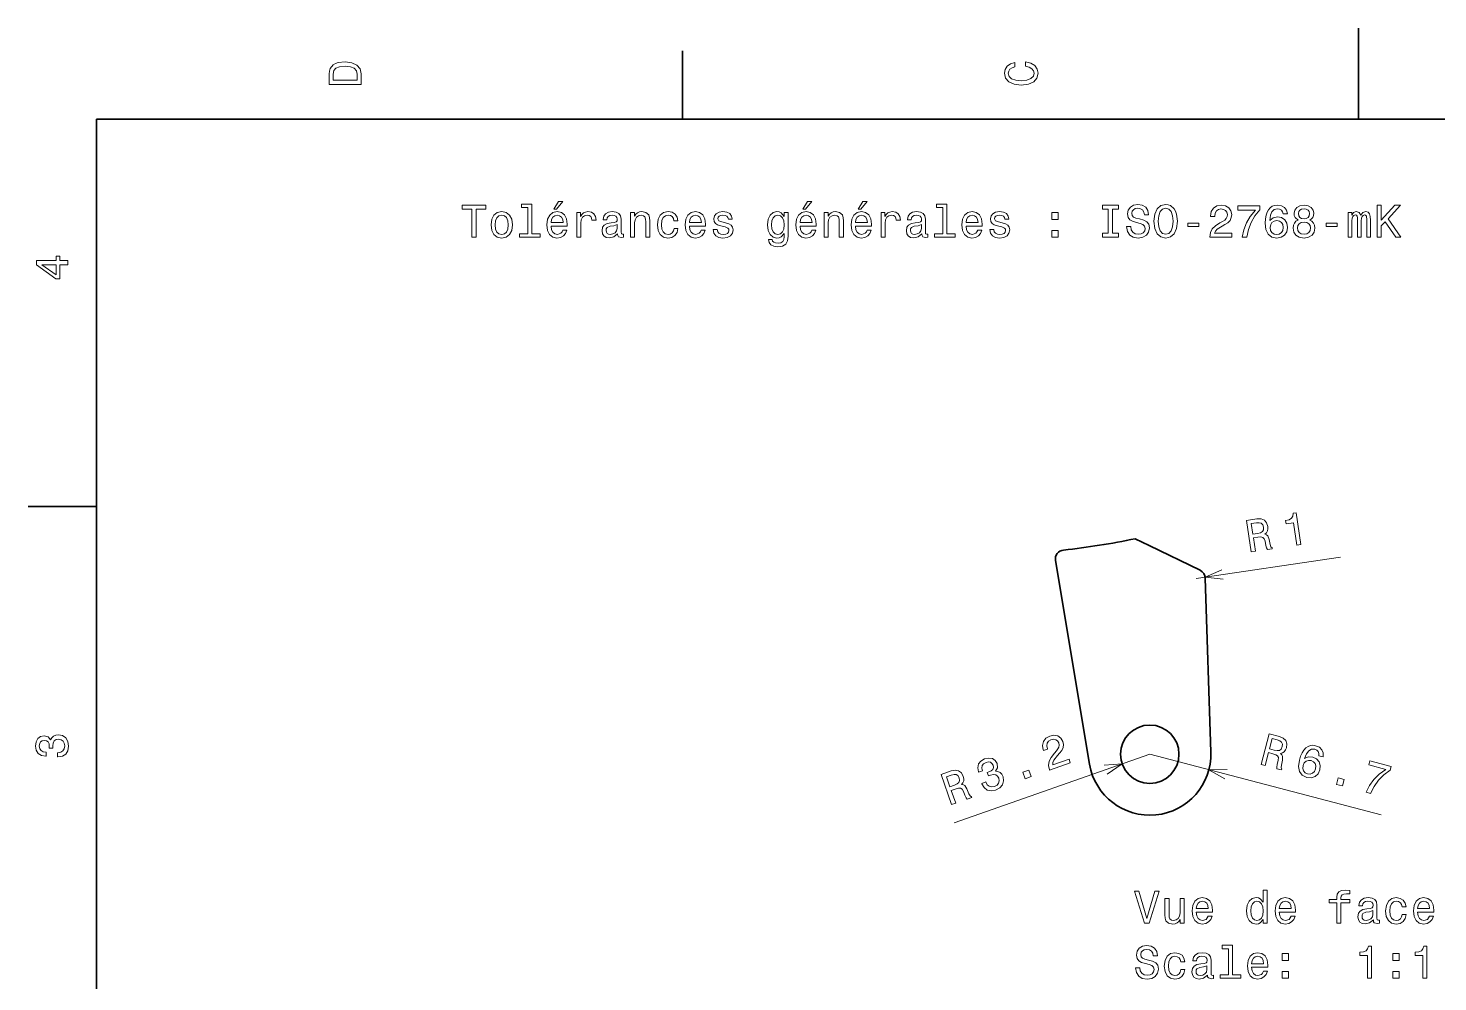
# Model space of a CAD drawing. Extents: x 0 to 297, y 0 to 210.
# Drawn here: x 2.5 to 157.2, y 105.3 to 210 of the extents above; entities that cross this region are included whole.
import ezdxf

# ---------------------------------------------------------------- set-up
doc = ezdxf.new("R2010")
doc.units = 0

msp = doc.modelspace()

# ---------------------------------------------------------------- linework, layer by layer
at = {"color": 7, "lineweight": 35, "ltscale": 0.25}
msp.add_line((148.5, 200), (148.5, 210), dxfattribs=at)
at = {"color": 7, "lineweight": 35, "ltscale": 0.1875}
for p, q in [((74.300003, 200), (74.300003, 207.5)), ((10, 157.5), (2.5, 157.5))]:
    msp.add_line(p, q, dxfattribs=at)
at = {"color": 7, "lineweight": 35}
for p, q in [((287, 200), (10, 200)), ((10, 200), (10, 10)), ((118.984001, 129.180084), (115.241707, 151.539291))]:
    msp.add_line(p, q, dxfattribs=at)
at = {"color": 7, "lineweight": 35, "ltscale": 0.042839}
msp.add_line((125.527832, 153.192108), (123.98642, 153.940643), dxfattribs=at)
at = {"color": 7, "lineweight": 35, "ltscale": 0.155335}
msp.add_line((131.117142, 150.478043), (125.527832, 153.192108), dxfattribs=at)
at = {"color": 7, "lineweight": 13, "ltscale": 0.4}
msp.add_line((130.680344, 149.578476), (146.50679, 151.928741), dxfattribs=at)
at = {"color": 7, "lineweight": 35, "ltscale": 0.478015}
msp.add_line((131.67984, 149.610321), (132.288696, 130.499435), dxfattribs=at)
at = {"color": 7, "lineweight": 13}
for q in [(104.137619, 122.736282), (150.974487, 123.61631)]:
    msp.add_line((125.592087, 130.286087), q, dxfattribs=at)
for points in [[(35.533215, 204.994965), (35.533215, 203.829971), (39.033215, 203.829971), (39.033215, 204.994965), (38.922264, 205.544678), (38.584366, 205.953171), (38.034657, 206.205338), (37.283215, 206.296112), (36.516644, 206.215424), (36.21405, 206.114563), (35.971977, 205.973343), (35.644165, 205.56485), (35.563473, 205.297562)], [(35.951801, 204.959656), (36.027451, 205.342941), (36.259438, 205.605194), (36.672985, 205.761536), (37.283215, 205.811966), (37.873272, 205.756485), (38.286816, 205.600143), (38.533936, 205.332855), (38.614628, 204.959656), (38.614628, 204.298996), (35.951801, 204.298996)], [(111.93206, 205.817017), (112.35569, 205.716141), (112.658287, 205.549713), (112.844887, 205.317734), (112.905403, 205.045395), (112.814629, 204.71759), (112.54229, 204.460388), (112.098488, 204.28891), (111.483215, 204.233429), (110.872986, 204.28891), (110.424141, 204.455338), (110.151802, 204.71254), (110.055984, 205.045395), (110.106415, 205.287476), (110.247627, 205.494247), (110.474571, 205.655624), (110.787247, 205.766571), (110.787247, 206.245682), (110.308144, 206.094391), (109.94503, 205.832138), (109.718086, 205.474075), (109.637398, 205.045395), (109.763474, 204.510818), (110.116501, 204.10231), (110.696472, 203.840057), (111.483215, 203.749283), (112.269958, 203.840057), (112.84993, 204.10231), (113.208, 204.510818), (113.329041, 205.045395), (113.233215, 205.51442), (112.965927, 205.892654), (112.527161, 206.159943), (111.93206, 206.301163)], [(51.201794, 187.052185), (51.665771, 187.052185), (51.665771, 190.128555), (52.72485, 190.128555), (52.72485, 190.552185), (50.137672, 190.552185), (50.137672, 190.128555), (51.201794, 190.128555)], [(57.344444, 190.300018), (57.344444, 187.425385), (56.431622, 187.425385), (56.431622, 187.052185), (58.69603, 187.052185), (58.69603, 187.425385), (57.78825, 187.425385), (57.78825, 190.673218), (56.648479, 190.673218), (56.648479, 190.300018)], [(60.193871, 190.128555), (60.491421, 190.128555), (61.192429, 190.985901), (60.698193, 190.985901)], [(87.518074, 190.128555), (87.815628, 190.128555), (88.516632, 190.985901), (88.0224, 190.985901)], [(93.590118, 190.128555), (93.887665, 190.128555), (94.588676, 190.985901), (94.094437, 190.985901)], [(102.884781, 190.300018), (102.884781, 187.425385), (101.971962, 187.425385), (101.971962, 187.052185), (104.236374, 187.052185), (104.236374, 187.425385), (103.32859, 187.425385), (103.32859, 190.673218), (102.18882, 190.673218), (102.18882, 190.300018)], [(121.030319, 187.475815), (120.384781, 187.475815), (120.384781, 187.052185), (122.139824, 187.052185), (122.139824, 187.475815), (121.494293, 187.475815), (121.494293, 190.128555), (122.139824, 190.128555), (122.139824, 190.552185), (120.384781, 190.552185), (120.384781, 190.128555), (121.030319, 190.128555)], [(123.501503, 188.207077), (123.042564, 188.207077), (123.143433, 187.672501), (123.395592, 187.279129), (123.78392, 187.042099), (124.308418, 186.95636), (124.827873, 187.037048), (125.216202, 187.258957), (125.463318, 187.606934), (125.554092, 188.065872), (125.478447, 188.479416), (125.266632, 188.746704), (124.923691, 188.923218), (124.46476, 189.054352), (124.071388, 189.150162), (123.814178, 189.261124), (123.667931, 189.422501), (123.622536, 189.674667), (123.667931, 189.901611), (123.799049, 190.073074), (124.000778, 190.189072), (124.27816, 190.229416), (124.560577, 190.178986), (124.782478, 190.042816), (124.928734, 189.815872), (124.999336, 189.50824), (125.458275, 189.50824), (125.458275, 189.518326), (125.377579, 189.992386), (125.140549, 190.345413), (124.767349, 190.567322), (124.263031, 190.64296), (123.809135, 190.567322), (123.456108, 190.355499), (123.229164, 190.027695), (123.148476, 189.604065), (123.214035, 189.225815), (123.405678, 188.968613), (123.708275, 188.797134), (124.121819, 188.666016), (124.530319, 188.550018), (124.837959, 188.439072), (125.024559, 188.277695), (125.090118, 188.015442), (125.029602, 187.748154), (124.87326, 187.546417), (124.63623, 187.420334), (124.32859, 187.37999), (123.985649, 187.435471), (123.723404, 187.596848), (123.556976, 187.8591)], [(126.038246, 188.802185), (126.129028, 188.015442), (126.391273, 187.435471), (126.799774, 187.077408), (127.334358, 186.95636), (127.863899, 187.077408), (128.277435, 187.435471), (128.534637, 188.015442), (128.630463, 188.802185), (128.534637, 189.583893), (128.423691, 189.901611), (128.277435, 190.163849), (127.863899, 190.521927), (127.611732, 190.612701), (127.334358, 190.64801), (126.794731, 190.521927), (126.38623, 190.1689), (126.129028, 189.588928)], [(132.175858, 187.052185), (134.581482, 187.052185), (134.581482, 187.485901), (132.680176, 187.485901), (132.786102, 187.722931), (132.967651, 187.919617), (133.527435, 188.277695), (133.824997, 188.428986), (134.157852, 188.645844), (134.394882, 188.89801), (134.531052, 189.195557), (134.581482, 189.533447), (134.495743, 189.957077), (134.258713, 190.289932), (133.895599, 190.501755), (133.426575, 190.577408), (132.942429, 190.491669), (132.57428, 190.254639), (132.33725, 189.876389), (132.256561, 189.377106), (132.256561, 189.306503), (132.715485, 189.306503), (132.715485, 189.346848), (132.760864, 189.689789), (132.897034, 189.941956), (133.113892, 190.103333), (133.401367, 190.158813), (133.693878, 190.108383), (133.910736, 189.9823), (134.051941, 189.785614), (134.102371, 189.538498), (134.067078, 189.306503), (133.971252, 189.109818), (133.809875, 188.938354), (133.587967, 188.787048), (133.290405, 188.625671), (132.796173, 188.312988), (132.448196, 187.980133), (132.241425, 187.576675), (132.175858, 187.067322)], [(135.741425, 187.052185), (136.250793, 187.052185), (136.417221, 187.884323), (136.709717, 188.66098), (137.12326, 189.382156), (137.662903, 190.057953), (137.662903, 190.476532), (135.262329, 190.476532), (135.262329, 190.017609), (137.178741, 190.017609), (136.623993, 189.336761), (136.205414, 188.625671), (135.912903, 187.869186)], [(140.688843, 189.6091), (140.593018, 190.017609), (140.371109, 190.32019), (140.028168, 190.511841), (139.584366, 190.577408), (139.286819, 190.542099), (139.029602, 190.446274), (138.802673, 190.289932), (138.611023, 190.068039), (138.459732, 189.790665), (138.348785, 189.452759), (138.278168, 189.054352), (138.257996, 188.605499), (138.338684, 187.889359), (138.585815, 187.369904), (138.984222, 187.057236), (139.5289, 186.951324), (140.018097, 187.042099), (140.391296, 187.279129), (140.633362, 187.652328), (140.719086, 188.126389), (140.633362, 188.605499), (140.401367, 188.973648), (140.043304, 189.205643), (139.599487, 189.286331), (139.120392, 189.185471), (138.762329, 188.89801), (138.837982, 189.452759), (138.999359, 189.851181), (139.246475, 190.088211), (139.589417, 190.1689), (139.841583, 190.128555), (140.033218, 190.022644), (140.159302, 189.84613), (140.224854, 189.6091)], [(141.88913, 188.938354), (141.631927, 188.797134), (141.455414, 188.600449), (141.344452, 188.353333), (141.309158, 188.055786), (141.389847, 187.606934), (141.621826, 187.258957), (142.000076, 187.037048), (142.514496, 186.951324), (143.023849, 187.037048), (143.4021, 187.258957), (143.634094, 187.606934), (143.719818, 188.055786), (143.679474, 188.353333), (143.573563, 188.600449), (143.391998, 188.797134), (143.139847, 188.938354), (143.341583, 189.059387), (143.482788, 189.225815), (143.568512, 189.427551), (143.598785, 189.674667), (143.518097, 190.03273), (143.306274, 190.32019), (142.963333, 190.50679), (142.514496, 190.577408), (142.060593, 190.50679), (141.717651, 190.32019), (141.500793, 190.03273), (141.42514, 189.674667), (141.450363, 189.427551), (141.536102, 189.225815)], [(150.528183, 187.052185), (150.992157, 187.052185), (150.992157, 188.297867), (151.405701, 188.741669), (152.58078, 187.052185), (153.14563, 187.052185), (151.733521, 189.079559), (153.10527, 190.552185), (152.48999, 190.552185), (150.992157, 188.933304), (150.992157, 190.552185), (150.528183, 190.552185)], [(53.294735, 188.403763), (53.375427, 187.788498), (53.607414, 187.33461), (53.975571, 187.052185), (54.469807, 186.95636), (54.959, 187.052185), (55.327156, 187.329559), (55.559143, 187.783447), (55.644878, 188.403763), (55.559143, 189.019043), (55.327156, 189.477982), (54.959, 189.755356), (54.469807, 189.856216), (53.975571, 189.755356), (53.607414, 189.472931), (53.375427, 189.019043)], [(53.748623, 188.408813), (53.794014, 188.862701), (53.935223, 189.190521), (54.16217, 189.392242), (54.469807, 189.462845), (54.7724, 189.392242), (54.999344, 189.195557), (55.140556, 188.862701), (55.190987, 188.408813), (55.140556, 187.949875), (54.999344, 187.61702), (54.7724, 187.415298), (54.469807, 187.349731), (54.16217, 187.415298), (53.935223, 187.61702), (53.794014, 187.949875)], [(59.88623, 188.277695), (61.661449, 188.277695), (61.666492, 188.484467), (61.5858, 189.064438), (61.363899, 189.498154), (61.010872, 189.760391), (60.541851, 189.856216), (60.08292, 189.755356), (59.729893, 189.472931), (59.502949, 189.014008), (59.422256, 188.408813), (59.497906, 187.788498), (59.72485, 187.33461), (60.07283, 187.052185), (60.526722, 186.95636), (60.920094, 187.021927), (61.242859, 187.19339), (61.479893, 187.465729), (61.616058, 187.828842), (61.177299, 187.828842), (61.086521, 187.627106), (60.955399, 187.475815), (60.582199, 187.354782), (60.294735, 187.410248), (60.077873, 187.586761), (59.936665, 187.874237), (59.88623, 188.262558)], [(59.88623, 188.650894), (59.941708, 188.998871), (60.077873, 189.256073), (60.284649, 189.412415), (60.556984, 189.467896), (60.824272, 189.412415), (61.031044, 189.256073), (61.157127, 188.998871), (61.202515, 188.650894)], [(62.700356, 187.052185), (63.144157, 187.052185), (63.144157, 188.600449), (63.189545, 188.973648), (63.325714, 189.240952), (63.547615, 189.402328), (63.845165, 189.457809), (64.06707, 189.422501), (64.233498, 189.32164), (64.334358, 189.150162), (64.369659, 188.918182), (64.818512, 188.918182), (64.757988, 189.326675), (64.591568, 189.619186), (64.314186, 189.7957), (63.935944, 189.856216), (63.678741, 189.815872), (63.456837, 189.715012), (63.260151, 189.543533), (63.103813, 189.311554), (63.103813, 189.760391), (62.700356, 189.760391)], [(67.178741, 187.405212), (67.178741, 187.390076), (67.203957, 187.218613), (67.279602, 187.09758), (67.597328, 187.001755), (67.844444, 187.042099), (67.844444, 187.38504), (67.738541, 187.369904), (67.597328, 187.435471), (67.572113, 187.637207), (67.572113, 189.039215), (67.511597, 189.397293), (67.335083, 189.649445), (67.027443, 189.800751), (66.593727, 189.856216), (66.170097, 189.7957), (65.857414, 189.624237), (65.660728, 189.356934), (65.595169, 189.003922), (65.595169, 188.973648), (65.993584, 188.973648), (66.028885, 189.185471), (66.139832, 189.336761), (66.321396, 189.427551), (66.578598, 189.462845), (66.825714, 189.437637), (67.002228, 189.361984), (67.108139, 189.230865), (67.14344, 189.049301), (67.12326, 188.837494), (67.042572, 188.731583), (66.840843, 188.681152), (66.462601, 188.640808), (66.028885, 188.550018), (65.721245, 188.388641), (65.539688, 188.136475), (65.484215, 187.763275), (65.534645, 187.43042), (65.690987, 187.183304), (65.943146, 187.026962), (66.29113, 186.971497), (66.760155, 187.077408)], [(68.605972, 187.052185), (69.049774, 187.052185), (69.049774, 188.615585), (69.095169, 188.973648), (69.241425, 189.235901), (69.468369, 189.397293), (69.770958, 189.457809), (70.013031, 189.407379), (70.16433, 189.27121), (70.239975, 189.044266), (70.265198, 188.741669), (70.265198, 187.052185), (70.709, 187.052185), (70.709, 188.832443), (70.688828, 189.190521), (70.598053, 189.488068), (70.300499, 189.760391), (69.836517, 189.856216), (69.579315, 189.820923), (69.362457, 189.725098), (69.175858, 189.563705), (69.029602, 189.346848), (69.029602, 189.760391), (68.605972, 189.760391)], [(73.366783, 188.862701), (73.805542, 188.862701), (73.714767, 189.266159), (73.49791, 189.583893), (73.160011, 189.780579), (72.721252, 189.856216), (72.237099, 189.755356), (71.868942, 189.472931), (71.636955, 189.014008), (71.556259, 188.398727), (71.631912, 187.788498), (71.858856, 187.33461), (72.216927, 187.052185), (72.706116, 186.95636), (73.139839, 187.032013), (73.477737, 187.24382), (73.709717, 187.576675), (73.810585, 188.020477), (73.386955, 188.020477), (73.31131, 187.738068), (73.170097, 187.526245), (72.968369, 187.395126), (72.721252, 187.354782), (72.413612, 187.420334), (72.191711, 187.62207), (72.055542, 187.949875), (72.010155, 188.413849), (72.055542, 188.867752), (72.196754, 189.195557), (72.423698, 189.397293), (72.721252, 189.467896), (72.983498, 189.422501), (73.180183, 189.306503), (73.31131, 189.114868)], [(75.066345, 188.277695), (76.841568, 188.277695), (76.846603, 188.484467), (76.765915, 189.064438), (76.544014, 189.498154), (76.190987, 189.760391), (75.72197, 189.856216), (75.263031, 189.755356), (74.910011, 189.472931), (74.68306, 189.014008), (74.602371, 188.408813), (74.678024, 187.788498), (74.904968, 187.33461), (75.252945, 187.052185), (75.706841, 186.95636), (76.100212, 187.021927), (76.422974, 187.19339), (76.660011, 187.465729), (76.796173, 187.828842), (76.357414, 187.828842), (76.266632, 187.627106), (76.135513, 187.475815), (75.762314, 187.354782), (75.474854, 187.410248), (75.257996, 187.586761), (75.116783, 187.874237), (75.066345, 188.262558)], [(75.066345, 188.650894), (75.121826, 188.998871), (75.257996, 189.256073), (75.464767, 189.412415), (75.737099, 189.467896), (76.004387, 189.412415), (76.211159, 189.256073), (76.337242, 188.998871), (76.382629, 188.650894)], [(79.040413, 188.630722), (78.61174, 188.731583), (78.294014, 188.84758), (78.18811, 189.08461), (78.218369, 189.251038), (78.324272, 189.37207), (78.495743, 189.447723), (78.742859, 189.477982), (78.979889, 189.447723), (79.166489, 189.356934), (79.287529, 189.220779), (79.337959, 189.039215), (79.771683, 189.039215), (79.771683, 189.049301), (79.69603, 189.377106), (79.489258, 189.634323), (79.166489, 189.7957), (78.742859, 189.856216), (78.314186, 189.7957), (78.001511, 189.629272), (77.804825, 189.382156), (77.744301, 189.069473), (77.789688, 188.766876), (77.930901, 188.555069), (78.162888, 188.403763), (78.500786, 188.297867), (78.995026, 188.176819), (79.297615, 188.050751), (79.378311, 187.949875), (79.408569, 187.798584), (79.363174, 187.611984), (79.242142, 187.470779), (79.045456, 187.37999), (78.783203, 187.349731), (78.505829, 187.37999), (78.3041, 187.485901), (78.167931, 187.657379), (78.112457, 187.894409), (77.683784, 187.894409), (77.754387, 187.490952), (77.961159, 187.198441), (78.288971, 187.021927), (78.742859, 186.95636), (79.216927, 187.021927), (79.564911, 187.198441), (79.776718, 187.480865), (79.852371, 187.849014), (79.796898, 188.166733), (79.640556, 188.383591), (79.383347, 188.524811)], [(85.894157, 187.173218), (85.894157, 189.760391), (85.47052, 189.760391), (85.47052, 189.32164), (85.122543, 189.720047), (84.910721, 189.820923), (84.673691, 189.856216), (84.245026, 189.755356), (83.91217, 189.472931), (83.695313, 189.019043), (83.619659, 188.408813), (83.695313, 187.793533), (83.91217, 187.339645), (84.245026, 187.052185), (84.673691, 186.95636), (84.915771, 186.991669), (85.1175, 187.082443), (85.47052, 187.465729), (85.47052, 187.082443), (85.430176, 186.779846), (85.319229, 186.562988), (85.107407, 186.436905), (84.789688, 186.391525), (84.512314, 186.421783), (84.315628, 186.497437), (84.199631, 186.628555), (84.16433, 186.805069), (83.735657, 186.805069), (83.735657, 186.784897), (83.801216, 186.462128), (84.002945, 186.220047), (84.325714, 186.063705), (84.764473, 186.00824), (85.288971, 186.083893), (85.636948, 186.2957), (85.833633, 186.663864)], [(84.078598, 188.408813), (84.123978, 188.857666), (84.260147, 189.190521), (84.47197, 189.387207), (84.754387, 189.457809), (85.051941, 189.387207), (85.273834, 189.190521), (85.410004, 188.857666), (85.460434, 188.408813), (85.410004, 187.949875), (85.273834, 187.62207), (85.051941, 187.420334), (84.754387, 187.354782), (84.47197, 187.420334), (84.260147, 187.62207), (84.123978, 187.954926)], [(87.210434, 188.277695), (88.985657, 188.277695), (88.990692, 188.484467), (88.910004, 189.064438), (88.688103, 189.498154), (88.335075, 189.760391), (87.866058, 189.856216), (87.40712, 189.755356), (87.054092, 189.472931), (86.827148, 189.014008), (86.74646, 188.408813), (86.822113, 187.788498), (87.049057, 187.33461), (87.397034, 187.052185), (87.850922, 186.95636), (88.244301, 187.021927), (88.567062, 187.19339), (88.804092, 187.465729), (88.940262, 187.828842), (88.501503, 187.828842), (88.410721, 187.627106), (88.279602, 187.475815), (87.906403, 187.354782), (87.618942, 187.410248), (87.402084, 187.586761), (87.260864, 187.874237), (87.210434, 188.262558)], [(87.210434, 188.650894), (87.265915, 188.998871), (87.402084, 189.256073), (87.608856, 189.412415), (87.881187, 189.467896), (88.148483, 189.412415), (88.355255, 189.256073), (88.481331, 188.998871), (88.526718, 188.650894)], [(89.858131, 187.052185), (90.301933, 187.052185), (90.301933, 188.615585), (90.347321, 188.973648), (90.493576, 189.235901), (90.72052, 189.397293), (91.023117, 189.457809), (91.26519, 189.407379), (91.416489, 189.27121), (91.492142, 189.044266), (91.517349, 188.741669), (91.517349, 187.052185), (91.961159, 187.052185), (91.961159, 188.832443), (91.940979, 189.190521), (91.850204, 189.488068), (91.552658, 189.760391), (91.088684, 189.856216), (90.831474, 189.820923), (90.614616, 189.725098), (90.428017, 189.563705), (90.281761, 189.346848), (90.281761, 189.760391), (89.858131, 189.760391)], [(93.282486, 188.277695), (95.057693, 188.277695), (95.062744, 188.484467), (94.982048, 189.064438), (94.760147, 189.498154), (94.40712, 189.760391), (93.938103, 189.856216), (93.479172, 189.755356), (93.126144, 189.472931), (92.8992, 189.014008), (92.818504, 188.408813), (92.89415, 187.788498), (93.121094, 187.33461), (93.469086, 187.052185), (93.922974, 186.95636), (94.316345, 187.021927), (94.639114, 187.19339), (94.876144, 187.465729), (95.012314, 187.828842), (94.573547, 187.828842), (94.482773, 187.627106), (94.351646, 187.475815), (93.978447, 187.354782), (93.690979, 187.410248), (93.474121, 187.586761), (93.332916, 187.874237), (93.282486, 188.262558)], [(93.282486, 188.650894), (93.337952, 188.998871), (93.474121, 189.256073), (93.680893, 189.412415), (93.953232, 189.467896), (94.22052, 189.412415), (94.427292, 189.256073), (94.553375, 188.998871), (94.598763, 188.650894)], [(96.096603, 187.052185), (96.540405, 187.052185), (96.540405, 188.600449), (96.5858, 188.973648), (96.721962, 189.240952), (96.943863, 189.402328), (97.241409, 189.457809), (97.463318, 189.422501), (97.629745, 189.32164), (97.730606, 189.150162), (97.765915, 188.918182), (98.214752, 188.918182), (98.154236, 189.326675), (97.987808, 189.619186), (97.710434, 189.7957), (97.332191, 189.856216), (97.074989, 189.815872), (96.853088, 189.715012), (96.656403, 189.543533), (96.500061, 189.311554), (96.500061, 189.760391), (96.096603, 189.760391)], [(100.574982, 187.405212), (100.574982, 187.390076), (100.600204, 187.218613), (100.67585, 187.09758), (100.993576, 187.001755), (101.240692, 187.042099), (101.240692, 187.38504), (101.134781, 187.369904), (100.993576, 187.435471), (100.968353, 187.637207), (100.968353, 189.039215), (100.907837, 189.397293), (100.731323, 189.649445), (100.423691, 189.800751), (99.989975, 189.856216), (99.566345, 189.7957), (99.253662, 189.624237), (99.056976, 189.356934), (98.991409, 189.003922), (98.991409, 188.973648), (99.389832, 188.973648), (99.425133, 189.185471), (99.536087, 189.336761), (99.717636, 189.427551), (99.974838, 189.462845), (100.221962, 189.437637), (100.398476, 189.361984), (100.504379, 189.230865), (100.539688, 189.049301), (100.519516, 188.837494), (100.43882, 188.731583), (100.237091, 188.681152), (99.858849, 188.640808), (99.425133, 188.550018), (99.117493, 188.388641), (98.935944, 188.136475), (98.880463, 187.763275), (98.930893, 187.43042), (99.087234, 187.183304), (99.339401, 187.026962), (99.687378, 186.971497), (100.156403, 187.077408)], [(105.426575, 188.277695), (107.201782, 188.277695), (107.206833, 188.484467), (107.126137, 189.064438), (106.904236, 189.498154), (106.551208, 189.760391), (106.082191, 189.856216), (105.62326, 189.755356), (105.270233, 189.472931), (105.043289, 189.014008), (104.962593, 188.408813), (105.038239, 187.788498), (105.265182, 187.33461), (105.613174, 187.052185), (106.067062, 186.95636), (106.460434, 187.021927), (106.783203, 187.19339), (107.020233, 187.465729), (107.156403, 187.828842), (106.717636, 187.828842), (106.626862, 187.627106), (106.495735, 187.475815), (106.122536, 187.354782), (105.835068, 187.410248), (105.61821, 187.586761), (105.477005, 187.874237), (105.426575, 188.262558)], [(105.426575, 188.650894), (105.48204, 188.998871), (105.61821, 189.256073), (105.824982, 189.412415), (106.097321, 189.467896), (106.364609, 189.412415), (106.571381, 189.256073), (106.697464, 188.998871), (106.742851, 188.650894)], [(109.400635, 188.630722), (108.971954, 188.731583), (108.654236, 188.84758), (108.548325, 189.08461), (108.578583, 189.251038), (108.684494, 189.37207), (108.855965, 189.447723), (109.103081, 189.477982), (109.340118, 189.447723), (109.526718, 189.356934), (109.647751, 189.220779), (109.698181, 189.039215), (110.131897, 189.039215), (110.131897, 189.049301), (110.056252, 189.377106), (109.84948, 189.634323), (109.526718, 189.7957), (109.103081, 189.856216), (108.674408, 189.7957), (108.361725, 189.629272), (108.165039, 189.382156), (108.104523, 189.069473), (108.149918, 188.766876), (108.291122, 188.555069), (108.523109, 188.403763), (108.861008, 188.297867), (109.35524, 188.176819), (109.657837, 188.050751), (109.738525, 187.949875), (109.768784, 187.798584), (109.723404, 187.611984), (109.602364, 187.470779), (109.405678, 187.37999), (109.143433, 187.349731), (108.866051, 187.37999), (108.664322, 187.485901), (108.528152, 187.657379), (108.472679, 187.894409), (108.044006, 187.894409), (108.114609, 187.490952), (108.321381, 187.198441), (108.649193, 187.021927), (109.103081, 186.95636), (109.577148, 187.021927), (109.925125, 187.198441), (110.136948, 187.480865), (110.212593, 187.849014), (110.15712, 188.166733), (110.000778, 188.383591), (109.743576, 188.524811)], [(114.842278, 189.008957), (115.538239, 189.008957), (115.538239, 189.760391), (114.842278, 189.760391)], [(126.5224, 188.802185), (126.577873, 189.412415), (126.744301, 189.861267), (127.001503, 190.133591), (127.334358, 190.229416), (127.662163, 190.133591), (127.919373, 189.856216), (128.0858, 189.407379), (128.146317, 188.802185), (128.0858, 188.191956), (127.919373, 187.743103), (127.662163, 187.470779), (127.334358, 187.37999), (127.001503, 187.470779), (126.744301, 187.743103), (126.577873, 188.186905)], [(140.229904, 188.121353), (140.174423, 187.803619), (140.033218, 187.561554), (139.806274, 187.400162), (139.523849, 187.349731), (139.226303, 187.400162), (138.999359, 187.556503), (138.853104, 187.798584), (138.807709, 188.116302), (138.858154, 188.428986), (138.999359, 188.666016), (139.231354, 188.817322), (139.544022, 188.872787), (139.81636, 188.817322), (140.033218, 188.671066), (140.174423, 188.434036)], [(141.904266, 189.634323), (141.944611, 189.856216), (142.065643, 190.027695), (142.257278, 190.133591), (142.514496, 190.17395), (142.766647, 190.133591), (142.958282, 190.027695), (143.07933, 189.856216), (143.124725, 189.634323), (143.07933, 189.407379), (142.958282, 189.230865), (142.766647, 189.114868), (142.514496, 189.079559), (142.257278, 189.119904), (142.065643, 189.230865), (141.944611, 189.407379)], [(147.366089, 187.052185), (147.774582, 187.052185), (147.774582, 188.862701), (147.799805, 189.13504), (147.875443, 189.331726), (147.99144, 189.447723), (148.142731, 189.493103), (148.263763, 189.452759), (148.344467, 189.351898), (148.384811, 189.18042), (148.399933, 188.953476), (148.399933, 187.052185), (148.783234, 187.052185), (148.783234, 188.862701), (148.808441, 189.12999), (148.884094, 189.326675), (149.005127, 189.447723), (149.156433, 189.493103), (149.277466, 189.452759), (149.358154, 189.351898), (149.408585, 188.953476), (149.408585, 187.052185), (149.817078, 187.052185), (149.817078, 188.923218), (149.79187, 189.311554), (149.711182, 189.6091), (149.549805, 189.790665), (149.287537, 189.856216), (148.979919, 189.755356), (148.742889, 189.462845), (148.556274, 189.750305), (148.243591, 189.856216), (147.956146, 189.755356), (147.75946, 189.472931), (147.75946, 189.760391), (147.366089, 189.760391)], [(67.128311, 188.000305), (67.067787, 187.738068), (66.906403, 187.536331), (66.66433, 187.405212), (66.366783, 187.359818), (66.17514, 187.38504), (66.038971, 187.465729), (65.953232, 187.606934), (65.928024, 187.803619), (65.948196, 187.980133), (66.028885, 188.106216), (66.351654, 188.247437), (66.760155, 188.307953), (67.128311, 188.428986)], [(100.524551, 188.000305), (100.464035, 187.738068), (100.302658, 187.536331), (100.060577, 187.405212), (99.763031, 187.359818), (99.571381, 187.38504), (99.435219, 187.465729), (99.349487, 187.606934), (99.324265, 187.803619), (99.344437, 187.980133), (99.425133, 188.106216), (99.747894, 188.247437), (100.156403, 188.307953), (100.524551, 188.428986)], [(114.842278, 187.052185), (115.538239, 187.052185), (115.538239, 187.803619), (114.842278, 187.803619)], [(129.760162, 188.207077), (130.980621, 188.207077), (130.980621, 188.605499), (129.760162, 188.605499)], [(141.793304, 188.065872), (141.838684, 188.33316), (141.984955, 188.534897), (142.211884, 188.666016), (142.514496, 188.711411), (142.812042, 188.666016), (143.038986, 188.534897), (143.185242, 188.33316), (143.235672, 188.065872), (143.185242, 187.778412), (143.038986, 187.561554), (142.812042, 187.420334), (142.514496, 187.374954), (142.211884, 187.420334), (141.984955, 187.561554), (141.838684, 187.778412)], [(144.940277, 188.207077), (146.160736, 188.207077), (146.160736, 188.605499), (144.940277, 188.605499)], [(6.833213, 184.02739), (6.833213, 184.481277), (5.965778, 184.481277), (5.965778, 184.98056), (5.56232, 184.98056), (5.56232, 184.481277), (3.408862, 184.481277), (3.408862, 184.022339), (5.521974, 182.489197), (5.965778, 182.489197), (5.965778, 184.02739)], [(5.56232, 182.912827), (3.993876, 184.02739), (5.56232, 184.02739)], [(141.725479, 153.240646), (142.179428, 153.30806), (141.661606, 156.795029), (141.322388, 156.744659), (141.277786, 156.427017), (141.128571, 156.195831), (140.871979, 156.035355), (140.498779, 155.939148), (140.551376, 155.584961), (141.359512, 155.704971)], [(136.710587, 152.495911), (137.174515, 152.564819), (136.957458, 154.026443), (137.431366, 154.096832), (137.782791, 154.133713), (138.01265, 154.096466), (138.15683, 153.949631), (138.250427, 153.66272), (138.342041, 153.217453), (138.41568, 152.927582), (138.501465, 152.761871), (139.025253, 152.839661), (139.011185, 152.934433), (138.875702, 153.057068), (138.797272, 153.310547), (138.679382, 153.864075), (138.533096, 154.265533), (138.399094, 154.378204), (138.205429, 154.446304), (138.386459, 154.600647), (138.500198, 154.79599), (138.557404, 155.028824), (138.548065, 155.297668), (138.416, 155.706329), (138.169785, 155.990967), (137.812393, 156.131638), (137.353806, 156.129822), (136.196457, 155.957947)], [(137.287064, 155.686539), (137.59581, 155.701797), (137.824387, 155.63887), (137.985016, 155.484268), (138.070648, 155.216568), (138.063736, 154.91983), (137.954971, 154.72522), (137.738831, 154.601349), (137.428268, 154.529739), (136.894485, 154.45047), (136.723358, 155.602814)], [(5.73379, 129.979111), (5.769093, 129.979111), (6.253242, 130.059799), (6.616354, 130.296829), (6.848343, 130.670029), (6.934078, 131.164276), (6.848343, 131.688766), (6.626441, 132.082138), (6.273415, 132.334305), (5.819525, 132.425079), (5.521974, 132.384735), (5.279899, 132.273788), (5.0933, 132.092224), (4.957133, 131.850143), (4.684798, 132.177963), (4.251081, 132.293961), (3.857709, 132.218307), (3.560158, 132.00145), (3.373559, 131.648422), (3.307997, 131.164276), (3.388689, 130.710388), (3.610591, 130.362396), (3.963617, 130.135452), (4.432637, 130.059799), (4.46794, 130.059799), (4.46794, 130.508652), (4.145173, 130.548996), (3.913184, 130.680115), (3.771974, 130.891937), (3.721542, 131.189484), (3.761888, 131.451736), (3.867795, 131.643372), (4.039265, 131.759369), (4.271254, 131.804764), (4.518372, 131.759369), (4.684798, 131.638336), (4.785663, 131.426514), (4.815922, 131.139053), (4.810879, 130.942368), (5.209294, 130.942368), (5.199208, 131.189484), (5.244596, 131.507217), (5.365634, 131.744247), (5.56232, 131.885452), (5.819525, 131.935883), (6.112032, 131.880417), (6.328891, 131.734161), (6.465058, 131.502167), (6.510447, 131.194534), (6.460014, 130.876801), (6.308718, 130.644821), (6.066643, 130.498566), (5.73379, 130.443085)], [(114.600433, 128.538361), (116.869652, 129.336899), (116.725685, 129.746017), (114.93219, 129.114883), (114.953415, 129.373642), (115.059387, 129.619431), (115.468582, 130.143021), (115.699043, 130.384521), (115.941032, 130.69957), (116.080925, 131.016113), (116.110596, 131.341995), (116.046005, 131.677475), (115.824509, 132.048615), (115.490433, 132.28392), (115.077599, 132.36319), (114.610062, 132.278854), (114.181824, 132.037277), (113.913223, 131.691467), (113.815186, 131.255997), (113.9048, 130.75824), (113.928238, 130.691635), (114.361153, 130.843979), (114.347763, 130.882034), (114.276741, 131.220596), (114.32148, 131.503662), (114.472473, 131.72789), (114.72522, 131.875641), (115.017883, 131.925156), (115.264297, 131.87822), (115.462791, 131.739548), (115.592392, 131.523193), (115.636101, 131.292633), (115.611, 131.075287), (115.515686, 130.85997), (115.35659, 130.6436), (115.129478, 130.392593), (114.767059, 129.933578), (114.549301, 129.504089), (114.488174, 129.054871), (114.595413, 128.552628)], [(137.796677, 129.146957), (138.250305, 129.027771), (138.625839, 130.456909), (139.089218, 130.335159), (139.426804, 130.230804), (139.623474, 130.106125), (139.698242, 129.914398), (139.671402, 129.6138), (139.580429, 129.168396), (139.534073, 128.872925), (139.547745, 128.686829), (140.059906, 128.552246), (140.084259, 128.644928), (140.007965, 128.810974), (140.035583, 129.074875), (140.144989, 129.630142), (140.168457, 130.056778), (140.0896, 130.213074), (139.938354, 130.351883), (140.165497, 130.422562), (140.346939, 130.557388), (140.491119, 130.748932), (140.588318, 130.999756), (140.627701, 131.427429), (140.513336, 131.78598), (140.240112, 132.055923), (139.817795, 132.234695), (138.686188, 132.532043)], [(139.582031, 131.853409), (139.871872, 131.745972), (140.057266, 131.598175), (140.144104, 131.392853), (140.117508, 131.113052), (139.994385, 130.842957), (139.817841, 130.706848), (139.570389, 130.678009), (139.256683, 130.734375), (138.734787, 130.871506), (139.030853, 131.998245)], [(144.608353, 130.000763), (144.619507, 130.420212), (144.481781, 130.769257), (144.198807, 131.041763), (143.78624, 131.217972), (143.489487, 131.259445), (143.21637, 131.232132), (142.957153, 131.138611), (142.715408, 130.972702), (142.498581, 130.742874), (142.305389, 130.444275), (142.135849, 130.076889), (142.002274, 129.647903), (141.898315, 128.934769), (142.00531, 128.369568), (142.311172, 127.965897), (142.811035, 127.725044), (143.307236, 127.688515), (143.728424, 127.822922), (144.057404, 128.122345), (144.260803, 128.559052), (144.299637, 129.04422), (144.168839, 129.459244), (143.881485, 129.774612), (143.472748, 129.965454), (142.983749, 129.989655), (142.564377, 129.802628), (142.778534, 130.319946), (143.035873, 130.664261), (143.335114, 130.830719), (143.687302, 130.821594), (143.920929, 130.718491), (144.079361, 130.567352), (144.156448, 130.364594), (144.159607, 130.118683)], [(103.844795, 124.753456), (104.287224, 124.909149), (103.796715, 126.303024), (104.248657, 126.462067), (104.586685, 126.56498), (104.819443, 126.572037), (104.988861, 126.455223), (105.135208, 126.191284), (105.309662, 125.7715), (105.436974, 125.50087), (105.552658, 125.354454), (106.05217, 125.530228), (106.020363, 125.620621), (105.864067, 125.715317), (105.73896, 125.949303), (105.518158, 126.470398), (105.29834, 126.836792), (105.145393, 126.921974), (104.942329, 126.952095), (105.090767, 127.137993), (105.165375, 127.351372), (105.177345, 127.590828), (105.117165, 127.853004), (104.909943, 128.229172), (104.614182, 128.461929), (104.236588, 128.532211), (103.786667, 128.44339), (102.682983, 128.055008)], [(107.149063, 127.081734), (107.160782, 127.048431), (107.397606, 126.618523), (107.74173, 126.354675), (108.170776, 126.259727), (108.665451, 126.342911), (109.131744, 126.597893), (109.429153, 126.93779), (109.549835, 127.3545), (109.484795, 127.81279), (109.347961, 128.080078), (109.162949, 128.271591), (108.929749, 128.387344), (108.656197, 128.43544), (108.875023, 128.801147), (108.840469, 129.248779), (108.638535, 129.594727), (108.335197, 129.803421), (107.940247, 129.862259), (107.461784, 129.763382), (107.060417, 129.536606), (106.805824, 129.211777), (106.708939, 128.803436), (106.793266, 128.335892), (106.804985, 128.302597), (107.228378, 128.451584), (107.159294, 128.76944), (107.205978, 129.031799), (107.35891, 129.235321), (107.622849, 129.381668), (107.883621, 129.430664), (108.099548, 129.394363), (108.265884, 129.271133), (108.385712, 129.067352), (108.424927, 128.819183), (108.365997, 128.622025), (108.199669, 128.456558), (107.938553, 128.332596), (107.751343, 128.272064), (107.883591, 127.89624), (108.11335, 127.987785), (108.428131, 128.05043), (108.691895, 128.014938), (108.890388, 127.876282), (109.023338, 127.650406), (109.068108, 127.356064), (109.002129, 127.102959), (108.828499, 126.897499), (108.553368, 126.752571), (108.236923, 126.694672), (107.967865, 126.760384), (107.74955, 126.940186), (107.586731, 127.235748)], [(111.908775, 127.591164), (112.565277, 127.822189), (112.315842, 128.531021), (111.65934, 128.300003)], [(143.786392, 128.678497), (143.651978, 128.3853), (143.453888, 128.187073), (143.193375, 128.088654), (142.90741, 128.111664), (142.632446, 128.236053), (142.452698, 128.444946), (142.372757, 128.716232), (142.409607, 129.035065), (142.537857, 129.324661), (142.734665, 129.518021), (142.997498, 129.605392), (143.313995, 129.579575), (143.563293, 129.456711), (143.73587, 129.260147), (143.812195, 128.99501)], [(149.336609, 126.114594), (149.829254, 125.985138), (150.201706, 126.747658), (150.681992, 127.424477), (151.265244, 128.016876), (151.958893, 128.53334), (152.065277, 128.938187), (149.743515, 129.548279), (149.626877, 129.104416), (151.480392, 128.617355), (150.770813, 128.099869), (150.185257, 127.518501), (149.710098, 126.861191)], [(103.805283, 127.995491), (104.105515, 128.069061), (104.341888, 128.050659), (104.528931, 127.929359), (104.663818, 127.682777), (104.713341, 127.390114), (104.643486, 127.178413), (104.454788, 127.01577), (104.163452, 126.88652), (103.654419, 126.707397), (103.267708, 127.80632)], [(146.064697, 126.974365), (146.737808, 126.797485), (146.928787, 127.524254), (146.255676, 127.701134)], [(126.155571, 115.234505), (125.278053, 112.25396), (124.375313, 115.234505), (123.89621, 115.234505), (125.025894, 111.729462), (125.530212, 111.729462), (126.634682, 115.234505)], [(130.694473, 112.954964), (132.469696, 112.954964), (132.474731, 113.161736), (132.394043, 113.741707), (132.17215, 114.17543), (131.819122, 114.437675), (131.350098, 114.533493), (130.891159, 114.432632), (130.538132, 114.150208), (130.311188, 113.691277), (130.230499, 113.08609), (130.306152, 112.465775), (130.533096, 112.011879), (130.881073, 111.729462), (131.334961, 111.633644), (131.728333, 111.699203), (132.051102, 111.870674), (132.288132, 112.143005), (132.424301, 112.506119), (131.98555, 112.506119), (131.89476, 112.30439), (131.763641, 112.153091), (131.390442, 112.032059), (131.102982, 112.087532), (130.886124, 112.264046), (130.744904, 112.551506), (130.694473, 112.939835)], [(138.042465, 112.148048), (138.042465, 111.729462), (138.486267, 111.729462), (138.486267, 115.350502), (138.047501, 115.350502), (138.047501, 114.024132), (137.70961, 114.407417), (137.502838, 114.498192), (137.265808, 114.533493), (136.837128, 114.432632), (136.504272, 114.150208), (136.287415, 113.69632), (136.211777, 113.08609), (136.287415, 112.475861), (136.504272, 112.016922), (136.837128, 111.729462), (137.265808, 111.633644), (137.502838, 111.668945), (137.714645, 111.75972)], [(139.802551, 112.954964), (141.577759, 112.954964), (141.582809, 113.161736), (141.502121, 113.741707), (141.280212, 114.17543), (140.927185, 114.437675), (140.45816, 114.533493), (139.999237, 114.432632), (139.64621, 114.150208), (139.419266, 113.691277), (139.338577, 113.08609), (139.414215, 112.465775), (139.641159, 112.011879), (139.989151, 111.729462), (140.443039, 111.633644), (140.836411, 111.699203), (141.15918, 111.870674), (141.39621, 112.143005), (141.532379, 112.506119), (141.093613, 112.506119), (141.002838, 112.30439), (140.871704, 112.153091), (140.49852, 112.032059), (140.211044, 112.087532), (139.994186, 112.264046), (139.852982, 112.551506), (139.802551, 112.939835)], [(146.101532, 113.968658), (146.101532, 111.729462), (146.545349, 111.729462), (146.545349, 113.968658), (147.553986, 113.968658), (147.553986, 114.346893), (146.545349, 114.346893), (146.545349, 114.513321), (146.580643, 114.71505), (146.69664, 114.851219), (146.893326, 114.931908), (147.175751, 114.962173), (147.553986, 114.942001), (147.553986, 115.325287), (147.07489, 115.350502), (146.641174, 115.305107), (146.338577, 115.168945), (146.157013, 114.931908), (146.101532, 114.594017), (146.101532, 114.346893), (145.289581, 114.346893), (145.289581, 113.968658)], [(150.131073, 112.082489), (150.131073, 112.06736), (150.156296, 111.895889), (150.231949, 111.774849), (150.549667, 111.679031), (150.796783, 111.719376), (150.796783, 112.062317), (150.690872, 112.047188), (150.549667, 112.112747), (150.524445, 112.314476), (150.524445, 113.716492), (150.463928, 114.074562), (150.287415, 114.326721), (149.979782, 114.47802), (149.546066, 114.533493), (149.122437, 114.472977), (148.809753, 114.301506), (148.613068, 114.034218), (148.547501, 113.68119), (148.547501, 113.650932), (148.945923, 113.650932), (148.981216, 113.862747), (149.092178, 114.014046), (149.273727, 114.10482), (149.53093, 114.140121), (149.778046, 114.114906), (149.954559, 114.039261), (150.060471, 113.908134), (150.095779, 113.726578), (150.075607, 113.514763), (149.994904, 113.408859), (149.793182, 113.358421), (149.414948, 113.318077), (148.981216, 113.227303), (148.673584, 113.065918), (148.492035, 112.813759), (148.436554, 112.440559), (148.486984, 112.107704), (148.643326, 111.860588), (148.895493, 111.704247), (149.243469, 111.648773), (149.712494, 111.754677)], [(153.283096, 113.539978), (153.721863, 113.539978), (153.631073, 113.943436), (153.414215, 114.261162), (153.076324, 114.457848), (152.637558, 114.533493), (152.153412, 114.432632), (151.785248, 114.150208), (151.553268, 113.691277), (151.47258, 113.076004), (151.548218, 112.465775), (151.775177, 112.011879), (152.13324, 111.729462), (152.622437, 111.633644), (153.056152, 111.70929), (153.394043, 111.921104), (153.626038, 112.25396), (153.726898, 112.697762), (153.303268, 112.697762), (153.227615, 112.415344), (153.086411, 112.203522), (152.884674, 112.072403), (152.637558, 112.032059), (152.329926, 112.097618), (152.108017, 112.299347), (151.971863, 112.627159), (151.926468, 113.091133), (151.971863, 113.545021), (152.113068, 113.872833), (152.340012, 114.074562), (152.637558, 114.145164), (152.899811, 114.099777), (153.096497, 113.983788), (153.227615, 113.792145)], [(154.982666, 112.954964), (156.757874, 112.954964), (156.762924, 113.161736), (156.68222, 113.741707), (156.460327, 114.17543), (156.1073, 114.437675), (155.638275, 114.533493), (155.179352, 114.432632), (154.826324, 114.150208), (154.59938, 113.691277), (154.518677, 113.08609), (154.59433, 112.465775), (154.821274, 112.011879), (155.169266, 111.729462), (155.623154, 111.633644), (156.016525, 111.699203), (156.339294, 111.870674), (156.576324, 112.143005), (156.712494, 112.506119), (156.273727, 112.506119), (156.182953, 112.30439), (156.051819, 112.153091), (155.678619, 112.032059), (155.391159, 112.087532), (155.174301, 112.264046), (155.033096, 112.551506), (154.982666, 112.939835)], [(129.358017, 114.437675), (128.914215, 114.437675), (128.914215, 112.874275), (128.863785, 112.511162), (128.717529, 112.248917), (128.490585, 112.087532), (128.193039, 112.037102), (127.956009, 112.077446), (127.80471, 112.198479), (127.718971, 112.405251), (127.698799, 112.697762), (127.698799, 114.437675), (127.254997, 114.437675), (127.254997, 112.657417), (127.270126, 112.299347), (127.365952, 112.001793), (127.658455, 111.729462), (128.127472, 111.633644), (128.379639, 111.668945), (128.596497, 111.75972), (128.783096, 111.916061), (128.934387, 112.143005), (128.934387, 111.729462), (129.358017, 111.729462)], [(130.694473, 113.328163), (130.749954, 113.676147), (130.886124, 113.93335), (131.092896, 114.089691), (131.365234, 114.145164), (131.632523, 114.089691), (131.839294, 113.93335), (131.965378, 113.676147), (132.010757, 113.328163)], [(137.341446, 114.135078), (137.633957, 114.064476), (137.855865, 113.86779), (137.986984, 113.539978), (138.037415, 113.08609), (137.986984, 112.627159), (137.855865, 112.299347), (137.633957, 112.097618), (137.341446, 112.032059), (137.064072, 112.097618), (136.852264, 112.299347), (136.711044, 112.632202), (136.665665, 113.08609), (136.711044, 113.534935), (136.852264, 113.862747), (137.064072, 114.064476)], [(139.802551, 113.328163), (139.858017, 113.676147), (139.994186, 113.93335), (140.200958, 114.089691), (140.473297, 114.145164), (140.740585, 114.089691), (140.947357, 113.93335), (141.073441, 113.676147), (141.118835, 113.328163)], [(150.080643, 112.677589), (150.020126, 112.415344), (149.858749, 112.213608), (149.616669, 112.082489), (149.319122, 112.037102), (149.127472, 112.062317), (148.991302, 112.143005), (148.905579, 112.284218), (148.880356, 112.480904), (148.900528, 112.657417), (148.981216, 112.783493), (149.303986, 112.924706), (149.712494, 112.985222), (150.080643, 113.106262)], [(154.982666, 113.328163), (155.038132, 113.676147), (155.174301, 113.93335), (155.381073, 114.089691), (155.653412, 114.145164), (155.9207, 114.089691), (156.127472, 113.93335), (156.253555, 113.676147), (156.29895, 113.328163)], [(124.481224, 106.837532), (124.022285, 106.837532), (124.123154, 106.302948), (124.375313, 105.909576), (124.763641, 105.672546), (125.288139, 105.586815), (125.807594, 105.667503), (126.195923, 105.889404), (126.443039, 106.237389), (126.533813, 106.69632), (126.458168, 107.109863), (126.246353, 107.377159), (125.903412, 107.553673), (125.444481, 107.684792), (125.051109, 107.780617), (124.7939, 107.891563), (124.647652, 108.052948), (124.602257, 108.305115), (124.647652, 108.532059), (124.77877, 108.703529), (124.980499, 108.819519), (125.257881, 108.859863), (125.540298, 108.809433), (125.762199, 108.673264), (125.908455, 108.44632), (125.979057, 108.138687), (126.437996, 108.138687), (126.437996, 108.148773), (126.3573, 108.622833), (126.12027, 108.975861), (125.74707, 109.197762), (125.242752, 109.273407), (124.788857, 109.197762), (124.435829, 108.985947), (124.208885, 108.658134), (124.128197, 108.234505), (124.193756, 107.856262), (124.385399, 107.59906), (124.687996, 107.427589), (125.10154, 107.296463), (125.51004, 107.180473), (125.81768, 107.069519), (126.00428, 106.908134), (126.069839, 106.645889), (126.009323, 106.378601), (125.852982, 106.176872), (125.615952, 106.050789), (125.308311, 106.010445), (124.96537, 106.065918), (124.703125, 106.227303), (124.536697, 106.489548)], [(128.994904, 107.493149), (129.43367, 107.493149), (129.342896, 107.896606), (129.126038, 108.214333), (128.788132, 108.411018), (128.34938, 108.486664), (127.865227, 108.385803), (127.49707, 108.103378), (127.265083, 107.644447), (127.184395, 107.029175), (127.26004, 106.418945), (127.486984, 105.96505), (127.845055, 105.682632), (128.334244, 105.586815), (128.76796, 105.66246), (129.105865, 105.874275), (129.337845, 106.20713), (129.438721, 106.650932), (129.015091, 106.650932), (128.939438, 106.368515), (128.798218, 106.156693), (128.596497, 106.025574), (128.34938, 105.985229), (128.041748, 106.050789), (127.819839, 106.252518), (127.68367, 106.58033), (127.638283, 107.044304), (127.68367, 107.498192), (127.824883, 107.826004), (128.051834, 108.027733), (128.34938, 108.098335), (128.611618, 108.052948), (128.808319, 107.936958), (128.939438, 107.745316)], [(131.914948, 106.03566), (131.914948, 106.020531), (131.940155, 105.84906), (132.015808, 105.72802), (132.333527, 105.632202), (132.580643, 105.672546), (132.580643, 106.015488), (132.474731, 106.000359), (132.333527, 106.065918), (132.308319, 106.267647), (132.308319, 107.669662), (132.247787, 108.027733), (132.071274, 108.279892), (131.763641, 108.43119), (131.329926, 108.486664), (130.906296, 108.426147), (130.593613, 108.254677), (130.396927, 107.987389), (130.33136, 107.634361), (130.33136, 107.604103), (130.729782, 107.604103), (130.765091, 107.815918), (130.876038, 107.967216), (131.057587, 108.057991), (131.314789, 108.093292), (131.56192, 108.068077), (131.738434, 107.992432), (131.84433, 107.861305), (131.879639, 107.679749), (131.859467, 107.467934), (131.778778, 107.36203), (131.577042, 107.311592), (131.198807, 107.271248), (130.765091, 107.180473), (130.457443, 107.019089), (130.275894, 106.76693), (130.220413, 106.39373), (130.270844, 106.060875), (130.427185, 105.813759), (130.679352, 105.657417), (131.027328, 105.601944), (131.496353, 105.707848)], [(134.224731, 108.930473), (134.224731, 106.055832), (133.31192, 106.055832), (133.31192, 105.682632), (135.576324, 105.682632), (135.576324, 106.055832), (134.668549, 106.055832), (134.668549, 109.303673), (133.528778, 109.303673), (133.528778, 108.930473)], [(136.766525, 106.908134), (138.541748, 106.908134), (138.546783, 107.114906), (138.466095, 107.694878), (138.244186, 108.128601), (137.891159, 108.390846), (137.42215, 108.486664), (136.963211, 108.385803), (136.610184, 108.103378), (136.38324, 107.644447), (136.302551, 107.039261), (136.378204, 106.418945), (136.605148, 105.96505), (136.953125, 105.682632), (137.407013, 105.586815), (137.800385, 105.652374), (138.123154, 105.823845), (138.360184, 106.096176), (138.496353, 106.45929), (138.057587, 106.45929), (137.966812, 106.257561), (137.835693, 106.106262), (137.462494, 105.985229), (137.175018, 106.040703), (136.95816, 106.217216), (136.816956, 106.504677), (136.766525, 106.893005)], [(140.110184, 107.639404), (140.806152, 107.639404), (140.806152, 108.390846), (140.110184, 108.390846)], [(149.475464, 105.682632), (149.934387, 105.682632), (149.934387, 109.207848), (149.591461, 109.207848), (149.500671, 108.900215), (149.319122, 108.693436), (149.041748, 108.572403), (148.658463, 108.532059), (148.658463, 108.173988), (149.475464, 108.173988)], [(152.254272, 107.639404), (152.950241, 107.639404), (152.950241, 108.390846), (152.254272, 108.390846)], [(155.547501, 105.682632), (156.006439, 105.682632), (156.006439, 109.207848), (155.663498, 109.207848), (155.572723, 108.900215), (155.391159, 108.693436), (155.113785, 108.572403), (154.730499, 108.532059), (154.730499, 108.173988), (155.547501, 108.173988)], [(131.864502, 106.63076), (131.803986, 106.368515), (131.642609, 106.166779), (131.400528, 106.03566), (131.102982, 105.990273), (130.911331, 106.015488), (130.775177, 106.096176), (130.689438, 106.237389), (130.664215, 106.434074), (130.684387, 106.610588), (130.765091, 106.736664), (131.087845, 106.877876), (131.496353, 106.938393), (131.864502, 107.059433)], [(136.766525, 107.281334), (136.822006, 107.629318), (136.95816, 107.88652), (137.164948, 108.042862), (137.437271, 108.098335), (137.704559, 108.042862), (137.911331, 107.88652), (138.037415, 107.629318), (138.082809, 107.281334)], [(140.110184, 105.682632), (140.806152, 105.682632), (140.806152, 106.434074), (140.110184, 106.434074)], [(152.254272, 105.682632), (152.950241, 105.682632), (152.950241, 106.434074), (152.254272, 106.434074)]]:
    msp.add_lwpolyline(points, close=True, dxfattribs=at)
for points in [[(133.504364, 150.521164), (131.66951, 149.725372), (133.656433, 149.497116)], [(120.92305, 128.094299), (122.573532, 129.223862), (120.579391, 129.070877)], [(134.072083, 128.593002), (132.072098, 128.583328), (133.808975, 127.591713)]]:
    msp.add_lwpolyline(points, dxfattribs=at)
at = {"color": 7, "lineweight": 35}
msp.add_circle((125.592087, 130.286087), 3.2, dxfattribs=at)
for centre, radius, start, end in [((107.090942, 235.320679), 83.114735, 276.23747, 281.728675), ((116.227989, 151.704361), 1, 96.127843, 189.501621), ((130.680344, 149.578476), 1, 1.824746, 64.10069), ((125.592087, 130.286087), 6.7, 189.501621, 1.824746)]:
    msp.add_arc(centre, radius, start, end, dxfattribs=at)

doc.saveas('drawing.dxf')
